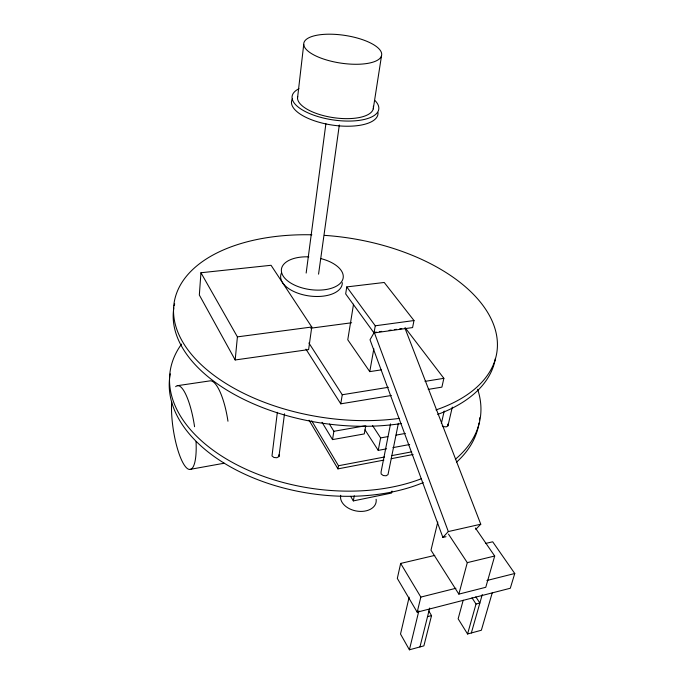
<?xml version="1.0" encoding="UTF-8"?>
<svg xmlns="http://www.w3.org/2000/svg" width="684" height="684" viewBox="0 0 684 684"><rect width="100%" height="100%" fill="white"/><g stroke="black" fill="none" stroke-linecap="round" stroke-linejoin="round"><path stroke-width="1.03" d="M277.353 412.332L271.993 455.963L273.942 457.485L276.823 457.741L278.935 456.579L279.038 454.689M200.942 272.745L199.335 295.009L235.176 359.972L308.612 349.584L311.767 327.012L271.052 265.281L200.942 272.745L237.408 336.87L235.176 359.972M297.514 98.205L303.73 44.443M278.935 456.579L284.501 413.794M306.158 273.053L325.892 123.71M318.556 274.156L339.324 124.992M373.25 108.876L381.535 55.678A39.381 14.005 8.6 0 0 326.396 34.243A39.381 14.005 8.6 0 0 320.197 57.815A39.381 14.005 8.6 0 0 381.535 55.678M346.771 286.912L345.676 293.889L374.011 332.928L412.589 327.585L413.991 320.539L384.228 282.475L346.771 286.912L375.268 325.789L374.011 332.928M353.534 304.183L347.771 339.777L369.762 371.634L381.253 369.864M365.769 425.687L364.273 433.921L332.518 439.607L333.869 431.296L329.423 424.046M391.333 395.48L340.769 403.834L342.257 394.745L308.894 342.983M383.895 460.093L337.947 468.873L338.477 465.744L311.707 420.822M369.762 371.634L373.84 348.763M391.975 491.035L391.556 493.053L353.329 500.902L354.261 495.806M386.622 448.815L378.235 450.38L380.637 437.922L372.498 425.508M390.538 423.9L381.048 472.071L381.159 473.995L383.254 475.534L386.092 475.79L388.016 474.593L398.379 423.293M434.785 555.399L400.662 563.428L397.318 578.425L417.189 612.171L510.298 588.249L514.761 573.5L492.694 541.788L485.46 543.489M405.133 327.721L443.865 378.329L441.898 387.127L428.201 389.393M441.351 423.541L444.207 411.05M442.249 425.704L443.6 426.628L446.242 426.876L447.943 425.841L452.312 407.108M409.135 597.183L400.516 634.034L409.4 649.8L423.883 645.867L431.536 615.591L428.791 611.017M437.786 522.037L430.988 550.192L458.853 594.122L485.768 587.291L494.694 556.024L475.414 528.022M417.189 612.171L420.84 597.081L400.662 563.428M409.4 649.8L418.873 610.812M419.95 646.936L429.68 608.042M458.853 594.122L467.292 562.641L448.499 534.153M463.188 600.253L458.143 618.806L467.565 633.991L481.356 630.246L492.215 592.934M467.565 633.991L476.013 604.032L472.003 597.807M471.344 632.965L482.271 594.558M376.38 332.099L374.259 332.398L370.018 339.76L442.899 537.427L446.011 536.718M442.899 537.427L448.328 531.562L480.766 524.218L404.962 328.149M475.773 529.356L480.766 524.218M427.526 616.635L431.536 615.591M476.013 604.032L479.852 603.031L475.833 596.824M420.84 597.081L455.929 588.274M486.897 580.502L514.761 573.5M467.292 562.641L494.694 556.024M391.205 458.69L413.127 454.501M338.477 465.744L384.502 457.006M391.821 455.612L411.7 451.842M392.907 447.635L409.665 444.506M380.637 437.922L387.837 436.614M396.07 435.118L405.33 433.434M189.579 469.463L221.975 463.615A41.835 11.696 81.3 0 0 223.959 463.059M333.869 431.296L364.743 425.875M342.257 394.745L388.35 387.298M425.012 381.373L443.865 378.329M177.378 385.69L209.808 380.894A41.835 11.696 81.3 0 1 227.96 421.224M379.552 331.663L381.672 331.372M389.085 330.346L391.197 330.056M394.377 329.611L396.489 329.32M399.67 328.884L401.782 328.594M375.268 325.789L413.991 320.539M237.408 336.87L311.767 327.012M310.75 328.2L351.653 322.762M365.017 429.877L378.235 450.38M305.945 349.156L340.769 403.834M322.044 422.319L332.518 439.607M309.065 420.224L337.947 468.873M350.636 496.345L353.329 500.902M374.259 332.398L448.328 531.562M447.712 424.131L447.943 425.841M373.327 106.225A38.321 15.133 8.5 0 1 335.092 117.879A38.321 15.133 8.5 0 1 297.677 96.444M377.995 112.586A43.682 17.425 8.5 0 1 330.68 124.83A43.682 17.425 8.5 0 1 292.538 98.667M374.96 100.522A43.793 17.305 8.5 0 1 332.193 119.785A43.793 17.305 8.5 0 1 298.993 88.715M342.316 282.663A31.062 16.339 7.8 0 1 317.137 296.497A31.062 16.339 7.8 0 1 282.595 282.697M282.09 281.876A31.062 16.339 7.8 0 1 281.44 273.002M320.608 258.535A31.173 16.254 7.9 0 1 336.656 286.032A31.173 16.254 7.9 0 1 285.279 278.73A31.173 16.254 7.9 0 1 308.826 256.859M376.106 499.286A18.015 12.269 10.8 0 1 358.048 511.256A18.015 12.269 10.8 0 1 340.717 495.293M196.043 441.573A42.357 10.739 81.4 0 1 183.816 464.325A42.357 10.739 81.4 0 1 171.65 401.859M175.66 386.699A42.357 10.739 81.4 0 1 194.572 426.722M495.404 358.407A162.758 91.006 8.7 0 1 437.717 414.401M401.397 423.524A162.758 91.006 8.7 0 1 173.864 307.8M174.223 305.833A162.758 91.006 8.7 0 1 174.668 303.884M324.378 235.356A163.271 90.647 8.7 0 1 486.538 310.647A163.271 90.647 8.7 0 1 435.964 409.93M399.456 418.369A163.271 90.647 8.7 0 1 179.635 336.186A163.271 90.647 8.7 0 1 311.878 234.8M479.039 422.977A156.345 95.136 8.5 0 1 456.45 462.239M423.225 482.596A156.345 95.136 8.5 0 1 250.164 476.586A156.345 95.136 8.5 0 1 170.282 373.832M479.612 417.821A156.345 95.136 8.5 0 1 479.441 419.891M477.637 389.281A156.816 94.854 8.5 0 1 455.356 459.263M421.489 478.68A156.816 94.854 8.5 0 1 230.953 461.623A156.816 94.854 8.5 0 1 181.585 344.069"/></g></svg>
